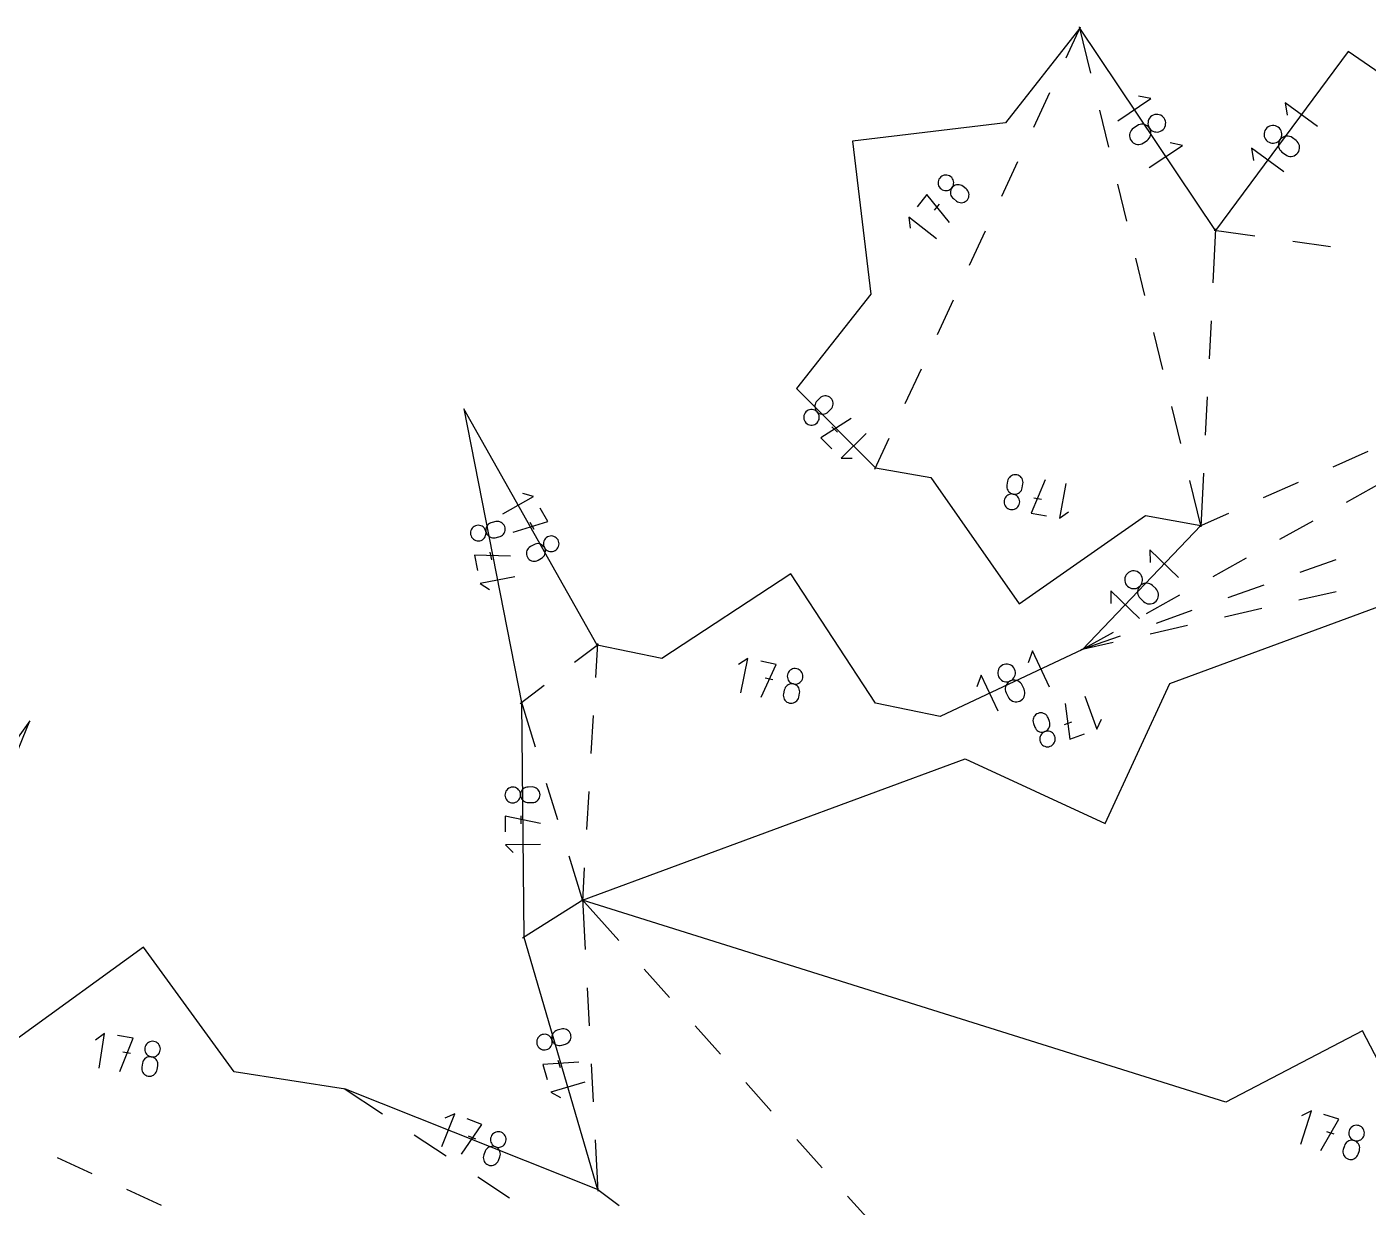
# Model space of a CAD drawing. Extents: x -2 to 214, y 3 to 282.
# Drawn here: x 75.07 to 94.59, y 105.4 to 122.58 of the extents above; entities that cross this region are included whole.
import ezdxf

# ---------------------------------------------------------------- set-up
doc = ezdxf.new("R2010")
doc.units = 0
doc.layers.add('Layer_1', color=7, linetype='CONTINUOUS')

msp = doc.modelspace()

# ---------------------------------------------------------------- linework, layer by layer
at = {"layer": 'Layer_1', "color": 1}
for points in [[(90.189819, 122.124895), (90.399355, 122.575769)], [(90.548929, 121.902535), (90.384757, 122.577209)], [(89.722219, 121.118734), (89.956015, 121.621812)], [(90.943077, 121.210696), (91.425617, 121.534715), (91.246279, 121.569922)], [(93.846696, 121.126262), (93.379477, 121.472005), (93.406499, 121.291249)], [(90.811244, 120.824482), (90.680088, 121.363505)], [(91.583429, 121.067221), (91.583429, 121.067221), (91.601455, 121.081826), (91.616166, 121.098936), (91.62749, 121.118056), (91.635322, 121.138659), (91.639555, 121.160249), (91.640261, 121.182297), (91.637086, 121.20431), (91.629889, 121.225759), (91.618706, 121.24615), (91.618706, 121.24615), (91.604066, 121.264247), (91.586921, 121.279029), (91.567765, 121.290388), (91.547128, 121.298255), (91.525538, 121.302489), (91.503489, 121.303194), (91.481476, 121.300019), (91.460062, 121.292858), (91.439707, 121.28171), (91.439707, 121.28171), (91.421609, 121.267034), (91.406793, 121.249854), (91.395398, 121.230698), (91.387531, 121.210061), (91.383262, 121.188435), (91.382557, 121.166352), (91.385732, 121.144338), (91.392893, 121.122889), (91.404076, 121.102499), (91.404076, 121.102499), (91.418717, 121.084437), (91.435862, 121.069655), (91.455017, 121.058296), (91.475655, 121.050464), (91.49728, 121.046231), (91.519364, 121.045878), (91.541413, 121.049053), (91.562897, 121.05625), (91.583323, 121.067468)], [(91.171564, 121.101599), (91.171564, 121.101599), (91.153467, 121.086924), (91.138685, 121.069779), (91.127326, 121.050658), (91.119494, 121.030056), (91.115296, 121.008466), (91.114943, 120.986417), (91.118118, 120.964439), (91.125315, 120.94299), (91.136498, 120.9226), (91.136498, 120.9226), (91.151138, 120.904538), (91.168248, 120.889756), (91.187368, 120.878361), (91.207971, 120.870494), (91.229525, 120.866226), (91.251574, 120.86552), (91.273587, 120.868695), (91.295036, 120.875892), (91.315462, 120.88711), (91.368837, 120.922953), (91.368837, 120.922953), (91.38697, 120.937628), (91.401787, 120.954808), (91.413182, 120.973964), (91.421048, 120.994602), (91.425317, 121.016192), (91.426023, 121.03824), (91.422848, 121.060254), (91.415651, 121.081738), (91.404468, 121.102128), (91.404468, 121.102128), (91.389828, 121.120226), (91.372683, 121.135007), (91.353527, 121.146367), (91.332889, 121.154198), (91.311264, 121.158432), (91.28918, 121.158784), (91.267132, 121.155609), (91.245647, 121.148413), (91.225222, 121.137194), (91.171839, 121.101349)], [(93.277125, 121.115827), (93.277125, 121.115827), (93.257299, 121.127892), (93.236238, 121.136006), (93.214437, 121.140274), (93.192388, 121.140627), (93.170622, 121.137452), (93.149667, 121.130538), (93.130017, 121.12006), (93.112202, 121.10609), (93.09675, 121.088698), (93.09675, 121.088698), (93.08465, 121.068837), (93.076501, 121.047705), (93.072232, 121.025868), (93.071879, 121.00382), (93.075054, 120.982053), (93.081933, 120.961098), (93.092376, 120.941484), (93.10631, 120.923704), (93.123632, 120.908288), (93.123632, 120.908288), (93.143528, 120.896152), (93.16466, 120.887968), (93.186532, 120.883664), (93.208616, 120.883311), (93.230417, 120.886486), (93.251372, 120.893365), (93.271022, 120.903843), (93.288837, 120.917813), (93.304289, 120.935205), (93.304289, 120.935205), (93.316389, 120.955066), (93.324539, 120.976162), (93.328807, 120.997999), (93.32916, 121.020083), (93.325985, 121.041849), (93.319071, 121.06284), (93.308558, 121.082489), (93.294552, 121.10034), (93.277125, 121.115827)], [(91.402034, 120.527203), (91.884574, 120.851233), (91.705236, 120.88644)], [(93.356969, 120.464475), (92.889751, 120.810219), (92.916773, 120.629463)], [(93.383026, 120.716324), (93.383026, 120.716324), (93.402922, 120.704188), (93.424054, 120.696039), (93.445891, 120.69177), (93.467939, 120.691417), (93.48967, 120.694592), (93.51059, 120.701507), (93.530204, 120.71202), (93.547984, 120.72599), (93.563436, 120.743382), (93.563436, 120.743382), (93.575536, 120.763243), (93.583721, 120.784339), (93.588025, 120.806176), (93.588378, 120.828225), (93.585203, 120.849956), (93.578323, 120.870911), (93.567881, 120.890525), (93.553911, 120.90834), (93.536484, 120.923827), (93.484795, 120.962076), (93.484795, 120.962076), (93.464898, 120.974211), (93.443767, 120.982396), (93.421895, 120.986699), (93.399811, 120.987052), (93.378044, 120.983877), (93.357089, 120.976963), (93.33744, 120.966485), (93.319624, 120.952515), (93.304173, 120.935123), (93.304173, 120.935123), (93.292072, 120.915262), (93.283923, 120.894131), (93.279655, 120.872294), (93.279302, 120.85021), (93.282477, 120.828443), (93.289391, 120.807488), (93.299904, 120.787839), (93.313874, 120.770023), (93.331301, 120.754536), (93.38299, 120.716292)], [(89.254615, 120.112569), (89.488415, 120.615651)], [(88.512339, 120.395747), (88.512339, 120.395747), (88.495194, 120.406895), (88.47685, 120.414586), (88.457765, 120.41889), (88.438362, 120.419948), (88.419135, 120.417478), (88.400509, 120.41194), (88.382976, 120.403226), (88.36696, 120.391373), (88.352919, 120.37645), (88.352919, 120.37645), (88.341771, 120.35927), (88.334045, 120.34089), (88.329706, 120.32177), (88.328648, 120.302367), (88.331117, 120.283141), (88.336656, 120.264514), (88.345334, 120.246981), (88.357152, 120.230965), (88.372004, 120.21696), (88.372004, 120.21696), (88.38922, 120.205776), (88.407635, 120.198051), (88.426791, 120.193711), (88.446229, 120.192653), (88.46549, 120.195123), (88.484117, 120.200661), (88.501685, 120.209375), (88.517701, 120.221193), (88.531742, 120.23608), (88.531742, 120.23608), (88.54289, 120.25326), (88.550616, 120.27164), (88.55492, 120.290761), (88.555978, 120.310163), (88.553508, 120.329425), (88.54797, 120.348052), (88.539221, 120.36562), (88.527368, 120.381671), (88.512445, 120.395747)], [(88.595355, 120.041424), (88.595355, 120.041424), (88.61257, 120.030241), (88.63095, 120.022515), (88.650035, 120.018212), (88.669438, 120.017153), (88.688665, 120.019623), (88.707256, 120.025197), (88.724789, 120.033945), (88.740805, 120.045799), (88.754846, 120.060721), (88.754846, 120.060721), (88.766029, 120.077902), (88.773755, 120.096246), (88.778094, 120.115331), (88.779152, 120.134699), (88.777035, 120.153925), (88.771532, 120.172517), (88.762819, 120.19005), (88.750965, 120.206066), (88.736043, 120.220142), (88.691529, 120.255137), (88.691529, 120.255137), (88.674314, 120.26632), (88.655934, 120.274046), (88.636778, 120.278385), (88.617375, 120.279444), (88.598114, 120.276974), (88.579487, 120.271435), (88.561919, 120.262722), (88.545903, 120.250869), (88.531862, 120.235946), (88.531862, 120.235946), (88.520679, 120.218766), (88.512953, 120.200386), (88.508649, 120.181265), (88.507591, 120.161863), (88.51006, 120.142601), (88.515599, 120.123974), (88.524348, 120.106406), (88.536201, 120.090355), (88.551124, 120.076279), (88.595641, 120.041283)], [(91.073566, 119.746428), (90.942407, 120.285455)], [(88.495678, 119.730941), (88.163576, 120.136629), (88.022955, 119.957682)], [(88.342773, 119.995803), (88.272472, 119.906349)], [(88.306793, 119.49058), (87.90439, 119.806806), (87.923581, 119.647026)], [(92.366786, 119.635617), (92.327529, 118.851946)], [(88.787016, 119.106408), (89.020812, 119.60949)], [(92.343703, 119.616542), (92.939023, 119.532945)], [(93.488386, 119.455796), (94.037749, 119.378647)], [(91.335888, 118.668374), (91.204729, 119.207405)], [(88.319412, 118.100247), (88.553216, 118.603329)], [(92.299772, 118.297884), (92.272008, 117.743825)], [(91.598206, 117.590324), (91.467044, 118.129348)], [(87.851812, 117.09409), (88.085616, 117.597172)], [(86.768566, 117.012831), (86.768566, 117.012831), (86.781724, 117.028565), (86.791602, 117.045886), (86.798164, 117.064336), (86.801339, 117.083457), (86.801339, 117.102824), (86.798164, 117.121945), (86.791602, 117.140395), (86.78176, 117.157717), (86.768636, 117.17345), (86.768636, 117.17345), (86.752938, 117.186609), (86.735652, 117.196487), (86.717201, 117.203084), (86.698081, 117.206259), (86.678713, 117.206312), (86.659557, 117.203137), (86.641107, 117.19661), (86.62375, 117.186768), (86.607981, 117.173644), (86.567895, 117.133661), (86.567895, 117.133661), (86.554701, 117.117927), (86.544823, 117.100605), (86.538227, 117.08212), (86.535052, 117.062964), (86.53502, 117.043561), (86.538195, 117.024405), (86.544721, 117.00592), (86.554564, 116.988598), (86.567687, 116.972864), (86.567687, 116.972864), (86.583386, 116.959706), (86.600707, 116.949828), (86.619157, 116.943231), (86.638313, 116.940056), (86.657716, 116.940039), (86.676872, 116.943214), (86.695357, 116.949775), (86.712714, 116.959618), (86.728483, 116.972741), (86.768569, 117.012725)], [(92.244262, 117.189763), (92.216499, 116.635704)], [(86.406831, 116.973048), (86.406831, 116.973048), (86.393708, 116.957385), (86.383865, 116.940098), (86.377303, 116.921648), (86.374128, 116.902528), (86.374114, 116.88316), (86.377289, 116.864004), (86.383851, 116.845519), (86.393693, 116.828197), (86.406817, 116.812463), (86.406817, 116.812463), (86.422515, 116.799305), (86.439837, 116.789427), (86.458287, 116.78283), (86.477443, 116.779655), (86.49681, 116.77962), (86.515966, 116.782795), (86.534417, 116.789321), (86.551738, 116.799128), (86.567437, 116.812217), (86.567437, 116.812217), (86.58063, 116.82795), (86.590508, 116.845307), (86.597105, 116.863793), (86.60028, 116.882948), (86.600312, 116.902351), (86.597137, 116.921507), (86.590611, 116.939993), (86.580768, 116.957314), (86.56768, 116.973048), (86.56768, 116.973048), (86.551981, 116.986207), (86.53466, 116.996084), (86.51621, 117.002681), (86.497054, 117.005856), (86.477651, 117.005874), (86.45846, 117.002699), (86.439974, 116.996137), (86.422618, 116.986295), (86.406849, 116.973136)], [(91.860528, 116.512271), (91.729369, 117.051298)], [(87.0648, 116.876521), (86.622107, 116.595646), (86.782825, 116.434515)], [(86.78346, 116.756594), (86.863812, 116.676041)], [(87.28069, 116.660085), (86.918341, 116.298657), (87.079268, 116.298477)], [(87.408469, 116.140129), (87.618012, 116.591011)], [(94.07804, 116.17486), (94.585169, 116.399749)], [(89.564051, 115.923922), (89.564051, 115.923922), (89.565815, 115.944348), (89.564051, 115.964209), (89.558865, 115.983083), (89.550575, 116.000651), (89.539462, 116.016491), (89.52581, 116.030285), (89.509829, 116.041609), (89.491837, 116.050146), (89.472082, 116.055508), (89.472082, 116.055508), (89.451691, 116.057272), (89.431865, 116.055508), (89.412956, 116.050358), (89.395388, 116.042138), (89.379513, 116.031061), (89.365684, 116.017443), (89.354289, 116.001498), (89.345717, 115.983506), (89.340355, 115.963715), (89.330441, 115.907969), (89.330441, 115.907969), (89.328678, 115.887508), (89.330441, 115.867647), (89.335627, 115.848738), (89.343918, 115.831134), (89.35503, 115.815224), (89.368683, 115.801395), (89.384628, 115.790001), (89.40262, 115.781428), (89.422375, 115.776066), (89.422375, 115.776066), (89.442801, 115.774302), (89.462663, 115.776066), (89.481571, 115.781252), (89.49914, 115.789542), (89.51505, 115.800654), (89.528879, 115.814342), (89.540274, 115.830323), (89.548846, 115.84835), (89.554208, 115.868141), (89.564121, 115.923887)], [(89.884892, 115.982215), (89.683417, 115.49819), (89.907498, 115.458414)], [(90.185885, 115.928783), (90.096431, 115.424876), (90.228349, 115.517046)], [(92.155853, 115.298571), (91.991684, 115.973244)], [(92.188756, 116.081646), (92.149496, 115.297967)], [(93.063786, 115.725082), (93.570915, 115.949971)], [(94.749807, 115.924197), (94.265288, 115.654026)], [(81.99798, 115.488404), (82.443641, 115.740023), (82.288602, 115.783146)], [(89.290578, 115.683822), (89.290578, 115.683822), (89.288814, 115.663466), (89.290578, 115.643675), (89.295763, 115.624802), (89.304054, 115.607233), (89.315166, 115.591358), (89.328819, 115.57753), (89.344764, 115.566135), (89.362756, 115.557562), (89.382511, 115.5522), (89.382511, 115.5522), (89.402937, 115.550436), (89.422763, 115.5522), (89.441672, 115.557386), (89.459241, 115.565641), (89.475116, 115.576718), (89.488945, 115.590371), (89.500304, 115.606281), (89.508841, 115.624237), (89.514203, 115.643958), (89.514203, 115.643958), (89.515967, 115.664419), (89.514203, 115.68428), (89.509018, 115.703189), (89.500727, 115.720793), (89.489615, 115.736703), (89.475962, 115.750532), (89.460017, 115.761927), (89.442025, 115.770499), (89.42227, 115.775861), (89.42227, 115.775861), (89.401844, 115.777625), (89.382018, 115.775861), (89.363109, 115.770675), (89.34554, 115.762385), (89.32963, 115.751273), (89.315801, 115.737585), (89.304406, 115.721604), (89.295834, 115.703577), (89.290436, 115.683751)], [(82.14827, 115.222205), (82.649871, 115.374746), (82.537981, 115.572929)], [(89.723245, 115.722592), (89.835277, 115.702695)], [(81.939624, 115.151434), (81.939624, 115.151434), (81.959309, 115.157184), (81.977159, 115.166074), (81.992893, 115.177751), (82.006263, 115.191827), (82.017023, 115.207914), (82.024925, 115.225623), (82.029723, 115.244603), (82.031134, 115.264464), (82.029017, 115.284819), (82.029017, 115.284819), (82.023302, 115.304469), (82.014448, 115.32232), (82.002806, 115.338089), (81.988766, 115.351494), (81.972714, 115.362325), (81.955005, 115.370297), (81.936025, 115.375166), (81.916129, 115.376577), (81.895738, 115.37446), (81.840179, 115.363559), (81.840179, 115.363559), (81.820459, 115.357809), (81.802608, 115.348919), (81.786839, 115.337242), (81.773433, 115.323166), (81.762603, 115.30708), (81.75463, 115.289335), (81.749797, 115.270355), (81.748386, 115.250494), (81.750503, 115.230103), (81.750503, 115.230103), (81.756218, 115.210454), (81.765108, 115.192603), (81.776785, 115.176834), (81.790861, 115.163428), (81.806947, 115.152633), (81.824692, 115.144696), (81.843707, 115.139863), (81.863603, 115.138452), (81.883994, 115.140568), (81.939546, 115.151469)], [(82.451412, 115.262697), (82.395472, 115.361774)], [(92.130322, 115.311133), (92.556658, 115.500197)], [(93.780765, 115.383851), (93.296246, 115.11368)], [(81.616973, 115.319751), (81.616973, 115.319751), (81.597359, 115.314036), (81.579543, 115.305146), (81.563809, 115.293469), (81.550439, 115.279394), (81.539644, 115.263307), (81.531707, 115.245597), (81.526874, 115.226618), (81.525462, 115.206757), (81.527579, 115.186366), (81.527579, 115.186366), (81.533329, 115.166681), (81.542219, 115.148831), (81.553896, 115.133097), (81.567972, 115.119691), (81.584059, 115.108896), (81.601768, 115.100923), (81.620712, 115.096055), (81.640539, 115.094644), (81.660859, 115.096761), (81.660859, 115.096761), (81.680579, 115.102511), (81.698465, 115.111401), (81.714234, 115.123078), (81.727639, 115.137154), (81.73847, 115.15324), (81.746442, 115.170985), (81.751311, 115.189964), (81.752722, 115.209826), (81.750605, 115.230181), (81.750605, 115.230181), (81.74489, 115.249831), (81.736, 115.267681), (81.724323, 115.283415), (81.710247, 115.296821), (81.694161, 115.307616), (81.676416, 115.315553), (81.657401, 115.320386), (81.637505, 115.321797), (81.617079, 115.319681)], [(82.756618, 114.953579), (82.756618, 114.953579), (82.773446, 114.965185), (82.787557, 114.979226), (82.79881, 114.995242), (82.807101, 115.01281), (82.812286, 115.031472), (82.814403, 115.050804), (82.812992, 115.070348), (82.808159, 115.08968), (82.799728, 115.108342), (82.799728, 115.108342), (82.788086, 115.125205), (82.774045, 115.139351), (82.758029, 115.15064), (82.740461, 115.158931), (82.721799, 115.164116), (82.702467, 115.166233), (82.682923, 115.164822), (82.663626, 115.159989), (82.644999, 115.151593), (82.644999, 115.151593), (82.628101, 115.139951), (82.613955, 115.125875), (82.602666, 115.109824), (82.59434, 115.092256), (82.589119, 115.073558), (82.587003, 115.054226), (82.588414, 115.034682), (82.593247, 115.01535), (82.601678, 114.996688), (82.601678, 114.996688), (82.61332, 114.979825), (82.62736, 114.965714), (82.643412, 114.954425), (82.66098, 114.946135), (82.679677, 114.940949), (82.699045, 114.938832), (82.718624, 114.940244), (82.737991, 114.945112), (82.756689, 114.953579)], [(82.397384, 115.01178), (82.397384, 115.01178), (82.380486, 115.000138), (82.36634, 114.986098), (82.355086, 114.970082), (82.346831, 114.952513), (82.341681, 114.933851), (82.339917, 114.914519), (82.341328, 114.894975), (82.346196, 114.875643), (82.354628, 114.856981), (82.354628, 114.856981), (82.366234, 114.840118), (82.380239, 114.825972), (82.396256, 114.814683), (82.413789, 114.806357), (82.432415, 114.801136), (82.451712, 114.79902), (82.471256, 114.800431), (82.490588, 114.805264), (82.509286, 114.813695), (82.55859, 114.841529), (82.55859, 114.841529), (82.575488, 114.853171), (82.589634, 114.867247), (82.600923, 114.883298), (82.609249, 114.900867), (82.614435, 114.919528), (82.616551, 114.938861), (82.61514, 114.958405), (82.610307, 114.977737), (82.601876, 114.996399), (82.601876, 114.996399), (82.590234, 115.013262), (82.576193, 115.027408), (82.560142, 115.038662), (82.542574, 115.046952), (82.523876, 115.052138), (82.504544, 115.054254), (82.484965, 115.052843), (82.465598, 115.047975), (82.4469, 115.039543), (82.397596, 115.011709)], [(91.828644, 114.561466), (91.408038, 114.962617), (91.412377, 114.779906)], [(82.109842, 114.873293), (81.585724, 114.886381), (81.62955, 114.663056)], [(81.809367, 114.930274), (81.831275, 114.818631)], [(92.811727, 114.843508), (92.327204, 114.573337)], [(94.113854, 114.821086), (93.590978, 114.635733)], [(82.16871, 114.573319), (81.666503, 114.474767), (81.800093, 114.385035)], [(91.262196, 114.621922), (91.262196, 114.621922), (91.244028, 114.63635), (91.224131, 114.647039), (91.203, 114.653989), (91.181198, 114.657164), (91.15922, 114.656459), (91.13756, 114.652225), (91.116781, 114.644288), (91.097378, 114.632646), (91.079881, 114.6173), (91.079881, 114.6173), (91.065381, 114.599097), (91.054657, 114.579165), (91.047707, 114.558034), (91.044532, 114.536197), (91.044885, 114.514183), (91.049118, 114.492523), (91.057056, 114.471744), (91.068662, 114.452377), (91.083938, 114.434914), (91.083938, 114.434914), (91.102176, 114.42038), (91.122143, 114.40962), (91.14331, 114.402635), (91.165147, 114.39946), (91.18716, 114.399813), (91.208821, 114.404046), (91.229635, 114.411984), (91.249038, 114.423625), (91.266535, 114.438936), (91.266535, 114.438936), (91.281034, 114.457139), (91.291724, 114.477071), (91.298673, 114.498238), (91.301848, 114.520075), (91.301143, 114.542088), (91.296874, 114.563749), (91.288901, 114.584562), (91.277224, 114.604001), (91.261843, 114.621534)], [(91.260443, 113.965695), (90.839833, 114.366849), (90.844172, 114.184135)], [(91.317603, 114.212354), (91.317603, 114.212354), (91.335842, 114.197855), (91.355774, 114.18713), (91.376905, 114.18018), (91.398707, 114.177005), (91.420685, 114.177711), (91.44231, 114.18198), (91.463054, 114.189952), (91.482421, 114.201629), (91.499919, 114.216975), (91.499919, 114.216975), (91.514418, 114.235178), (91.525143, 114.255075), (91.532128, 114.276206), (91.535303, 114.298008), (91.53495, 114.319986), (91.530752, 114.341611), (91.522814, 114.36239), (91.511173, 114.381793), (91.495827, 114.399326), (91.449295, 114.443702), (91.449295, 114.443702), (91.431057, 114.458236), (91.41109, 114.468996), (91.389923, 114.475981), (91.368086, 114.479156), (91.346073, 114.478803), (91.324412, 114.47457), (91.303598, 114.466632), (91.284195, 114.454991), (91.266698, 114.439645), (91.266698, 114.439645), (91.252198, 114.421442), (91.241474, 114.40151), (91.234524, 114.380343), (91.231349, 114.358506), (91.232055, 114.336493), (91.236323, 114.314832), (91.244296, 114.294018), (91.255973, 114.27458), (91.271319, 114.257047), (91.31785, 114.212668)], [(93.068104, 114.45038), (92.545235, 114.265027)], [(91.842685, 114.303169), (91.358166, 114.032994)], [(94.11958, 114.35525), (93.578673, 114.232074)], [(92.022362, 114.079674), (91.499489, 113.894317)], [(93.037766, 114.108895), (92.496858, 113.985715)], [(91.955951, 113.862536), (91.415044, 113.73936)], [(83.039546, 113.327968), (83.387586, 113.592357)], [(83.371206, 113.601089), (83.34249, 113.107295)], [(90.874144, 113.61618), (90.40713, 113.509828)], [(90.976615, 113.708964), (90.40785, 113.507341)], [(90.873643, 113.762823), (90.409384, 113.503948)], [(89.948734, 112.966995), (89.700759, 113.492683), (89.639041, 113.320655)], [(85.457517, 112.882262), (85.561981, 113.383273), (85.427368, 113.295086)], [(85.756778, 112.819862), (85.972625, 113.297654), (85.749828, 113.344108)], [(86.359739, 113.10037), (86.359739, 113.10037), (86.362208, 113.120655), (86.360797, 113.140516), (86.356176, 113.159531), (86.348414, 113.177346), (86.337796, 113.193539), (86.324567, 113.207755), (86.308974, 113.219609), (86.291229, 113.22871), (86.271615, 113.234672), (86.271615, 113.234672), (86.251259, 113.237142), (86.231363, 113.235731), (86.212313, 113.231109), (86.194498, 113.223384), (86.17827, 113.212765), (86.164053, 113.199536), (86.152199, 113.183943), (86.143133, 113.166234), (86.137171, 113.14669), (86.137171, 113.14669), (86.134702, 113.126299), (86.136113, 113.106367), (86.140734, 113.087282), (86.148495, 113.069431), (86.159114, 113.053204), (86.172343, 113.038951), (86.187936, 113.027098), (86.205681, 113.017996), (86.22526, 113.012034), (86.22526, 113.012034), (86.245615, 113.009565), (86.265512, 113.010976), (86.284562, 113.015597), (86.302377, 113.023359), (86.318605, 113.033977), (86.332822, 113.047242), (86.344675, 113.06287), (86.353777, 113.08065), (86.359739, 113.100299)], [(89.442039, 113.227345), (89.442039, 113.227345), (89.430292, 113.247348), (89.415581, 113.264493), (89.398365, 113.278569), (89.379174, 113.289399), (89.358466, 113.296842), (89.336735, 113.300688), (89.314475, 113.300755), (89.292179, 113.296874), (89.270342, 113.288866), (89.270342, 113.288866), (89.250269, 113.277083), (89.233089, 113.262337), (89.218978, 113.245122), (89.208112, 113.225931), (89.200669, 113.205223), (89.196823, 113.183491), (89.196742, 113.161266), (89.200588, 113.139006), (89.20856, 113.117204), (89.20856, 113.117204), (89.220343, 113.097096), (89.235089, 113.079881), (89.25234, 113.065734), (89.271566, 113.054869), (89.29231, 113.047425), (89.314041, 113.04358), (89.336301, 113.043506), (89.358597, 113.047386), (89.380434, 113.055394), (89.380434, 113.055394), (89.400507, 113.067177), (89.417687, 113.081923), (89.431798, 113.099139), (89.442664, 113.118365), (89.450107, 113.139108), (89.453953, 113.160875), (89.454012, 113.18317), (89.450132, 113.205501), (89.442124, 113.227373)], [(85.926104, 113.074543), (85.814725, 113.097756)], [(86.079217, 112.868546), (86.079217, 112.868546), (86.076747, 112.848155), (86.078158, 112.828258), (86.08278, 112.809244), (86.090541, 112.791464), (86.10116, 112.775271), (86.114424, 112.761089), (86.130052, 112.749271), (86.147797, 112.740205), (86.167411, 112.734243), (86.167411, 112.734243), (86.187731, 112.731774), (86.207628, 112.732832), (86.226678, 112.737418), (86.244493, 112.745144), (86.260686, 112.755727), (86.274903, 112.768921), (86.286756, 112.784514), (86.295858, 112.802259), (86.30182, 112.821873), (86.313391, 112.877294), (86.313391, 112.877294), (86.31586, 112.897685), (86.314449, 112.917617), (86.309828, 112.936702), (86.302067, 112.954553), (86.291448, 112.970781), (86.278219, 112.984997), (86.262591, 112.996851), (86.244846, 113.005952), (86.225232, 113.011914), (86.225232, 113.011914), (86.204876, 113.014384), (86.18498, 113.012973), (86.16593, 113.008351), (86.148114, 113.00059), (86.131887, 112.989972), (86.11767, 112.976707), (86.105816, 112.961079), (86.096715, 112.943334), (86.090753, 112.92372), (86.079182, 112.868295)], [(89.204129, 112.615763), (88.956162, 113.141451), (88.894436, 112.969422)], [(89.346267, 112.825298), (89.346267, 112.825298), (89.35805, 112.80519), (89.372796, 112.78801), (89.390012, 112.773934), (89.409203, 112.763104), (89.429911, 112.755695), (89.451642, 112.751885), (89.473902, 112.751854), (89.496198, 112.75577), (89.518035, 112.763778), (89.518035, 112.763778), (89.538108, 112.775525), (89.555288, 112.790236), (89.569399, 112.807416), (89.580265, 112.826572), (89.587708, 112.847245), (89.591553, 112.868941), (89.591628, 112.891201), (89.587747, 112.913496), (89.579739, 112.935369), (89.552293, 112.993521), (89.552293, 112.993521), (89.54051, 113.013629), (89.525764, 113.030844), (89.508548, 113.044956), (89.489322, 113.055821), (89.468614, 113.063265), (89.446883, 113.06711), (89.424623, 113.067181), (89.402327, 113.0633), (89.38049, 113.055292), (89.38049, 113.055292), (89.360417, 113.043509), (89.343237, 113.028763), (89.329126, 113.011548), (89.31826, 112.992321), (89.310816, 112.971578), (89.306971, 112.949847), (89.306918, 112.927551), (89.310799, 112.90522), (89.318807, 112.883348), (89.346253, 112.825196)], [(82.249758, 112.728006), (82.597798, 112.992392)], [(90.463408, 112.835092), (90.640506, 112.354922), (90.707869, 112.501071)], [(82.260884, 112.762631), (82.465534, 112.099158)], [(90.1766, 112.729308), (90.246944, 112.209768), (90.46047, 112.288522)], [(83.310324, 112.553476), (83.278151, 111.999657)], [(89.929035, 112.517062), (89.929035, 112.517062), (89.920251, 112.535583), (89.908644, 112.551776), (89.894639, 112.565464), (89.878623, 112.576435), (89.861019, 112.584514), (89.842251, 112.589523), (89.822743, 112.591287), (89.802917, 112.589523), (89.783161, 112.584161), (89.783161, 112.584161), (89.76464, 112.575377), (89.748448, 112.563805), (89.73476, 112.549835), (89.723753, 112.533855), (89.71564, 112.516286), (89.710595, 112.497554), (89.708831, 112.478045), (89.710595, 112.458184), (89.715957, 112.438358), (89.735536, 112.38524), (89.735536, 112.38524), (89.74432, 112.366684), (89.755927, 112.350456), (89.769967, 112.336733), (89.785983, 112.325726), (89.803587, 112.317612), (89.822355, 112.312568), (89.841863, 112.310804), (89.861725, 112.312568), (89.881516, 112.317895), (89.881516, 112.317895), (89.900036, 112.326679), (89.916229, 112.338285), (89.929917, 112.352326), (89.940923, 112.368342), (89.949037, 112.385946), (89.954082, 112.404713), (89.955846, 112.424257), (89.954082, 112.444154), (89.94872, 112.463945), (89.929141, 112.517066)], [(90.168084, 112.423597), (90.274831, 112.462967)], [(89.814125, 112.171764), (89.814125, 112.171764), (89.822909, 112.153313), (89.83448, 112.137156), (89.848485, 112.123504), (89.864501, 112.112532), (89.882105, 112.104418), (89.900873, 112.099374), (89.920381, 112.09761), (89.940243, 112.099374), (89.960033, 112.1047), (89.960033, 112.1047), (89.978554, 112.113485), (89.994747, 112.125091), (90.008435, 112.139096), (90.019441, 112.155112), (90.027555, 112.172716), (90.0326, 112.191484), (90.034364, 112.210992), (90.0326, 112.230819), (90.027273, 112.250539), (90.027273, 112.250539), (90.018489, 112.269095), (90.006882, 112.285323), (89.992842, 112.299046), (89.976826, 112.310052), (89.959222, 112.318166), (89.940454, 112.323211), (89.920946, 112.324975), (89.901084, 112.323211), (89.881329, 112.317884), (89.881329, 112.317884), (89.862843, 112.3091), (89.846651, 112.297494), (89.832963, 112.283453), (89.821956, 112.267437), (89.813842, 112.249833), (89.808798, 112.23103), (89.807034, 112.211486), (89.808798, 112.19159), (89.81416, 112.171764)], [(82.138608, 111.509653), (82.138608, 111.509653), (82.118288, 111.507536), (82.099167, 111.502033), (82.081599, 111.493425), (82.065865, 111.48203), (82.052318, 111.468166), (82.041276, 111.452185), (82.033057, 111.434405), (82.027977, 111.415143), (82.026213, 111.394718), (82.026213, 111.394718), (82.02833, 111.374327), (82.033833, 111.355171), (82.042441, 111.337568), (82.053835, 111.321834), (82.067664, 111.308287), (82.08361, 111.297245), (82.101355, 111.289025), (82.120581, 111.283945), (82.140936, 111.282181), (82.140936, 111.282181), (82.161362, 111.284298), (82.180553, 111.289801), (82.198192, 111.298409), (82.213961, 111.309804), (82.227543, 111.323668), (82.23862, 111.339649), (82.24684, 111.357429), (82.25192, 111.376691), (82.253684, 111.397116), (82.253684, 111.397116), (82.251567, 111.417507), (82.246064, 111.436663), (82.237456, 111.454266), (82.226061, 111.47), (82.212197, 111.483582), (82.196181, 111.494624), (82.178366, 111.502844), (82.159069, 111.507924), (82.138608, 111.509688)], [(82.425194, 111.28536), (82.425194, 111.28536), (82.44562, 111.287477), (82.464776, 111.29298), (82.482379, 111.301588), (82.498113, 111.312982), (82.511625, 111.326847), (82.522631, 111.342827), (82.530816, 111.360607), (82.53586, 111.379869), (82.537624, 111.400295), (82.537624, 111.400295), (82.535508, 111.420686), (82.53004, 111.439841), (82.521467, 111.457445), (82.510108, 111.473179), (82.496279, 111.486726), (82.480333, 111.497803), (82.462553, 111.506022), (82.443291, 111.511102), (82.42283, 111.512866), (82.366217, 111.512161), (82.366217, 111.512161), (82.345791, 111.510044), (82.3266, 111.504541), (82.308961, 111.495933), (82.293192, 111.484538), (82.27961, 111.470674), (82.268568, 111.454693), (82.260348, 111.436913), (82.255268, 111.417652), (82.253504, 111.397226), (82.253504, 111.397226), (82.255621, 111.376835), (82.261124, 111.357679), (82.269732, 111.340076), (82.281127, 111.324342), (82.294991, 111.310795), (82.310972, 111.299753), (82.328787, 111.291534), (82.348084, 111.286454), (82.368545, 111.28469), (82.425159, 111.285395)], [(82.629047, 111.569046), (82.792552, 111.038938)], [(83.245956, 111.445835), (83.213783, 110.892016)], [(82.541875, 110.98086), (82.028922, 111.08924), (82.031392, 110.861667)], [(82.256813, 111.091639), (82.257871, 110.977872)], [(82.5451, 110.675181), (82.033335, 110.669784), (82.148337, 110.557213)], [(82.956065, 110.508829), (83.160714, 109.845353)], [(83.181585, 110.338194), (83.152904, 109.844404)], [(82.284616, 109.316684), (83.172931, 109.878415)], [(83.682346, 109.276474), (83.139378, 109.883093)], [(83.153006, 109.888716), (83.192158, 109.144828)], [(84.422322, 108.449764), (84.052332, 108.863121)], [(83.221318, 108.59084), (83.250458, 108.036852)], [(76.121757, 107.417607), (76.201294, 107.923176), (76.071215, 107.828431)], [(82.906644, 107.769672), (82.906644, 107.769672), (82.925764, 107.777151), (82.942733, 107.787628), (82.957338, 107.800681), (82.969403, 107.815886), (82.978681, 107.83289), (82.984961, 107.851234), (82.988136, 107.870566), (82.9878, 107.890463), (82.983849, 107.910571), (82.983849, 107.910571), (82.97637, 107.929657), (82.965928, 107.946625), (82.952911, 107.961266), (82.937741, 107.973366), (82.920773, 107.982679), (82.902428, 107.989029), (82.883096, 107.992204), (82.863164, 107.991897), (82.84302, 107.987946), (82.788671, 107.972071), (82.788671, 107.972071), (82.769551, 107.964592), (82.752547, 107.954115), (82.737907, 107.941062), (82.725806, 107.925857), (82.716493, 107.908853), (82.710143, 107.890474), (82.706968, 107.871141), (82.707275, 107.851209), (82.711226, 107.831101), (82.711226, 107.831101), (82.718705, 107.812016), (82.729183, 107.795047), (82.742235, 107.780407), (82.757475, 107.768307), (82.774479, 107.758993), (82.792859, 107.752679), (82.812226, 107.749504), (82.832194, 107.749821), (82.852337, 107.753772), (82.906683, 107.769647)], [(85.162294, 107.623054), (84.792308, 108.036411)], [(76.423738, 107.370098), (76.615674, 107.857983), (76.390849, 107.893356)], [(77.012076, 107.680105), (77.012076, 107.680105), (77.013488, 107.700496), (77.011371, 107.720251), (77.005797, 107.739019), (76.997189, 107.756411), (76.985759, 107.772074), (76.971825, 107.785621), (76.955632, 107.796698), (76.937464, 107.804918), (76.917603, 107.809892), (76.917603, 107.809892), (76.897177, 107.811303), (76.877386, 107.809187), (76.858583, 107.803613), (76.841156, 107.795005), (76.825492, 107.78361), (76.811946, 107.769711), (76.800904, 107.753553), (76.792684, 107.735421), (76.78771, 107.715595), (76.78771, 107.715595), (76.786299, 107.695098), (76.788415, 107.675272), (76.793989, 107.656434), (76.802597, 107.639007), (76.813992, 107.623308), (76.827926, 107.609761), (76.844119, 107.598684), (76.862287, 107.590464), (76.882148, 107.58549), (76.882148, 107.58549), (76.902574, 107.584079), (76.922365, 107.586196), (76.941168, 107.59177), (76.958595, 107.600413), (76.974259, 107.611843), (76.987805, 107.625777), (76.998883, 107.64197), (77.007102, 107.660173), (77.012112, 107.68007)], [(82.57015, 107.908254), (82.57015, 107.908254), (82.551136, 107.90081), (82.534202, 107.890368), (82.519597, 107.87735), (82.507532, 107.862146), (82.498219, 107.845142), (82.491904, 107.826762), (82.488729, 107.807394), (82.489036, 107.787462), (82.492987, 107.767354), (82.492987, 107.767354), (82.500466, 107.748269), (82.510908, 107.7313), (82.523961, 107.71666), (82.539166, 107.70456), (82.556134, 107.695246), (82.574479, 107.688932), (82.593811, 107.685757), (82.613708, 107.686053), (82.633746, 107.690004), (82.633746, 107.690004), (82.652866, 107.697483), (82.66987, 107.70796), (82.684546, 107.721013), (82.696646, 107.736253), (82.705959, 107.753257), (82.712309, 107.771637), (82.715484, 107.791004), (82.715177, 107.810936), (82.711226, 107.831045), (82.711226, 107.831045), (82.703747, 107.850095), (82.69327, 107.867063), (82.680217, 107.881704), (82.664977, 107.893804), (82.647973, 107.903117), (82.629593, 107.909432), (82.610226, 107.912607), (82.590259, 107.912293), (82.570115, 107.908342)], [(76.580255, 107.632847), (76.467857, 107.650521)], [(76.743376, 107.434681), (76.743376, 107.434681), (76.741965, 107.41422), (76.744082, 107.394429), (76.749656, 107.375661), (76.758299, 107.35827), (76.769729, 107.342641), (76.783663, 107.32913), (76.799856, 107.318088), (76.818024, 107.309904), (76.837885, 107.30493), (76.837885, 107.30493), (76.858311, 107.303518), (76.878102, 107.305635), (76.896905, 107.311174), (76.914297, 107.319746), (76.92996, 107.331106), (76.943507, 107.345005), (76.954584, 107.361162), (76.962804, 107.37933), (76.967778, 107.399227), (76.976562, 107.455156), (76.976562, 107.455156), (76.977973, 107.475618), (76.975857, 107.495444), (76.970283, 107.514247), (76.961675, 107.531674), (76.95028, 107.547337), (76.936346, 107.560884), (76.920153, 107.571961), (76.901985, 107.580181), (76.882124, 107.585155), (76.882124, 107.585155), (76.861698, 107.586566), (76.841907, 107.584449), (76.823104, 107.578876), (76.805677, 107.570233), (76.790013, 107.558803), (76.776467, 107.544868), (76.76539, 107.528675), (76.75717, 107.510472), (76.752196, 107.490575), (76.743412, 107.434649)], [(82.796828, 107.537685), (82.828719, 107.428462)], [(83.101218, 107.507985), (82.578049, 107.473836), (82.641803, 107.255364)], [(83.279629, 107.482864), (83.308804, 106.928875)], [(83.186848, 107.21453), (82.695559, 107.071158), (82.836681, 106.993818)], [(85.902267, 106.796347), (85.532281, 107.209701)], [(79.687536, 107.125002), (80.243994, 106.756942)], [(81.109559, 106.279158), (81.2987, 106.754709), (81.150918, 106.691008)], [(93.606461, 106.312753), (93.759933, 106.800986), (93.617263, 106.726536)], [(81.393612, 106.16618), (81.688474, 106.599688), (81.477005, 106.683797)], [(93.898092, 106.221083), (94.160103, 106.6752), (93.942993, 106.743448)], [(94.525821, 106.44062), (94.525821, 106.44062), (94.53016, 106.460584), (94.530866, 106.48046), (94.528043, 106.499845), (94.522082, 106.518323), (94.513121, 106.535496), (94.501373, 106.550955), (94.487015, 106.56429), (94.470294, 106.575096), (94.451385, 106.582966), (94.451385, 106.582966), (94.431382, 106.587337), (94.41145, 106.588043), (94.392048, 106.585326), (94.373562, 106.579379), (94.356382, 106.570429), (94.34093, 106.558678), (94.327595, 106.544341), (94.3168, 106.527633), (94.308933, 106.50877), (94.308933, 106.50877), (94.304559, 106.488718), (94.303853, 106.468769), (94.306675, 106.449331), (94.312602, 106.43081), (94.321563, 106.413612), (94.333345, 106.398139), (94.347703, 106.384793), (94.364425, 106.373988), (94.383334, 106.366121), (94.383334, 106.366121), (94.403337, 106.361753), (94.423268, 106.361048), (94.442671, 106.363764), (94.461157, 106.369719), (94.478337, 106.378701), (94.493824, 106.390487), (94.507159, 106.404877), (94.517989, 106.421652), (94.525856, 106.440606)], [(80.706686, 106.450897), (81.169386, 106.144852)], [(81.604248, 106.387915), (81.498528, 106.429963)], [(82.035858, 106.338717), (82.035858, 106.338717), (82.041679, 106.358303), (82.043795, 106.378076), (82.042384, 106.397606), (82.037833, 106.416476), (82.030143, 106.434267), (82.019559, 106.450551), (82.006224, 106.464909), (81.990314, 106.476925), (81.97204, 106.486175), (81.97204, 106.486175), (81.952391, 106.49201), (81.932564, 106.494197), (81.913021, 106.492927), (81.894112, 106.488369), (81.876332, 106.48071), (81.860033, 106.47013), (81.845675, 106.456824), (81.833681, 106.440959), (81.824473, 106.422728), (81.824473, 106.422728), (81.818617, 106.403053), (81.816501, 106.383209), (81.817912, 106.363627), (81.822463, 106.344718), (81.830118, 106.326903), (81.840701, 106.310601), (81.854036, 106.296232), (81.869946, 106.284216), (81.88822, 106.274974), (81.88822, 106.274974), (81.907835, 106.269142), (81.927661, 106.266955), (81.947205, 106.268225), (81.966114, 106.272797), (81.983929, 106.280484), (82.000227, 106.291096), (82.014621, 106.304455), (82.02665, 106.320387), (82.035928, 106.338706)], [(83.337943, 106.374887), (83.377094, 105.630999)], [(86.642243, 105.969637), (86.272257, 106.382994)], [(94.09176, 106.45778), (93.983221, 106.4919)], [(94.223762, 106.237657), (94.223762, 106.237657), (94.219388, 106.217615), (94.218682, 106.197694), (94.221504, 106.178298), (94.227466, 106.159827), (94.236462, 106.142678), (94.248245, 106.127251), (94.262603, 106.113948), (94.27936, 106.103171), (94.298269, 106.095314), (94.298269, 106.095314), (94.318271, 106.090937), (94.338168, 106.090196), (94.357571, 106.092877), (94.376056, 106.098789), (94.393237, 106.107715), (94.408688, 106.119455), (94.422023, 106.133803), (94.432818, 106.150549), (94.440685, 106.169497), (94.457654, 106.223507), (94.457654, 106.223507), (94.462028, 106.243559), (94.462734, 106.263505), (94.459912, 106.282936), (94.453985, 106.30145), (94.445024, 106.318644), (94.433242, 106.334113), (94.418883, 106.347452), (94.402127, 106.358257), (94.383218, 106.366128), (94.383218, 106.366128), (94.363215, 106.370495), (94.343283, 106.371201), (94.32388, 106.368484), (94.305395, 106.362526), (94.288215, 106.353551), (94.272763, 106.341765), (94.259428, 106.327382), (94.248598, 106.310611), (94.240731, 106.291664), (94.223762, 106.237653)], [(81.719621, 106.158638), (81.719621, 106.158638), (81.713765, 106.138971), (81.711648, 106.119159), (81.713059, 106.099615), (81.717645, 106.080752), (81.725336, 106.062986), (81.735954, 106.046733), (81.749325, 106.032407), (81.765235, 106.02042), (81.783509, 106.011184), (81.783509, 106.011184), (81.803159, 106.005342), (81.822949, 106.00312), (81.842493, 106.004354), (81.861367, 106.00888), (81.879147, 106.016515), (81.89541, 106.02708), (81.909768, 106.040401), (81.921798, 106.056308), (81.931076, 106.074617), (81.951995, 106.127223), (81.951995, 106.127223), (81.957852, 106.146898), (81.959968, 106.166734), (81.958557, 106.186314), (81.954006, 106.205215), (81.946351, 106.223024), (81.935768, 106.239322), (81.922433, 106.253687), (81.906522, 106.265703), (81.888249, 106.274945), (81.888249, 106.274945), (81.868599, 106.28078), (81.848773, 106.282968), (81.829194, 106.281698), (81.810285, 106.277126), (81.792469, 106.269442), (81.776171, 106.258834), (81.761813, 106.245474), (81.749783, 106.22955), (81.74054, 106.211241), (81.719621, 106.158631)], [(76.020323, 105.883687), (75.516285, 106.115412)], [(81.632082, 105.838806), (82.094782, 105.532761)], [(77.028407, 105.420239), (76.524365, 105.651965)], [(83.358178, 105.666481), (83.686378, 105.420055)], [(87.382212, 105.142927), (87.012229, 105.556284)]]:
    msp.add_lwpolyline(points, dxfattribs=at)
at = {"layer": 'Layer_1', "color": 5}
for points in [[(95.616296, 121.310585), (94.293972, 122.219242), (92.365678, 119.613456), (90.390006, 122.55565), (89.310481, 121.181934), (87.081384, 120.914627), (87.348698, 118.68553), (86.26917, 117.31182), (87.417825, 116.160255), (88.221153, 116.017655), (89.506753, 114.177125), (91.347279, 115.462732), (92.150607, 115.320129), (90.428762, 113.514757), (88.359364, 112.53861), (87.418718, 112.734737), (86.188673, 114.612848), (84.310558, 113.382804), (83.369915, 113.578934), (81.428166, 117.018129), (82.267425, 112.741429), (82.303373, 109.328544), (83.375927, 105.653157), (79.70605, 107.112757), (78.087855, 107.367336), (76.76636, 109.182261), (74.951431, 107.860766)], [(95.543476, 105.972114), (94.505081, 107.962603), (92.514593, 106.924208), (83.154174, 109.866558), (88.722401, 111.920229), (90.76116, 110.980133), (91.701256, 113.018889), (97.26949, 115.072567)], [(73.333243, 108.115345), (75.113155, 112.473431), (73.069944, 109.620722)]]:
    msp.add_lwpolyline(points, dxfattribs=at)

doc.saveas('drawing.dxf')
